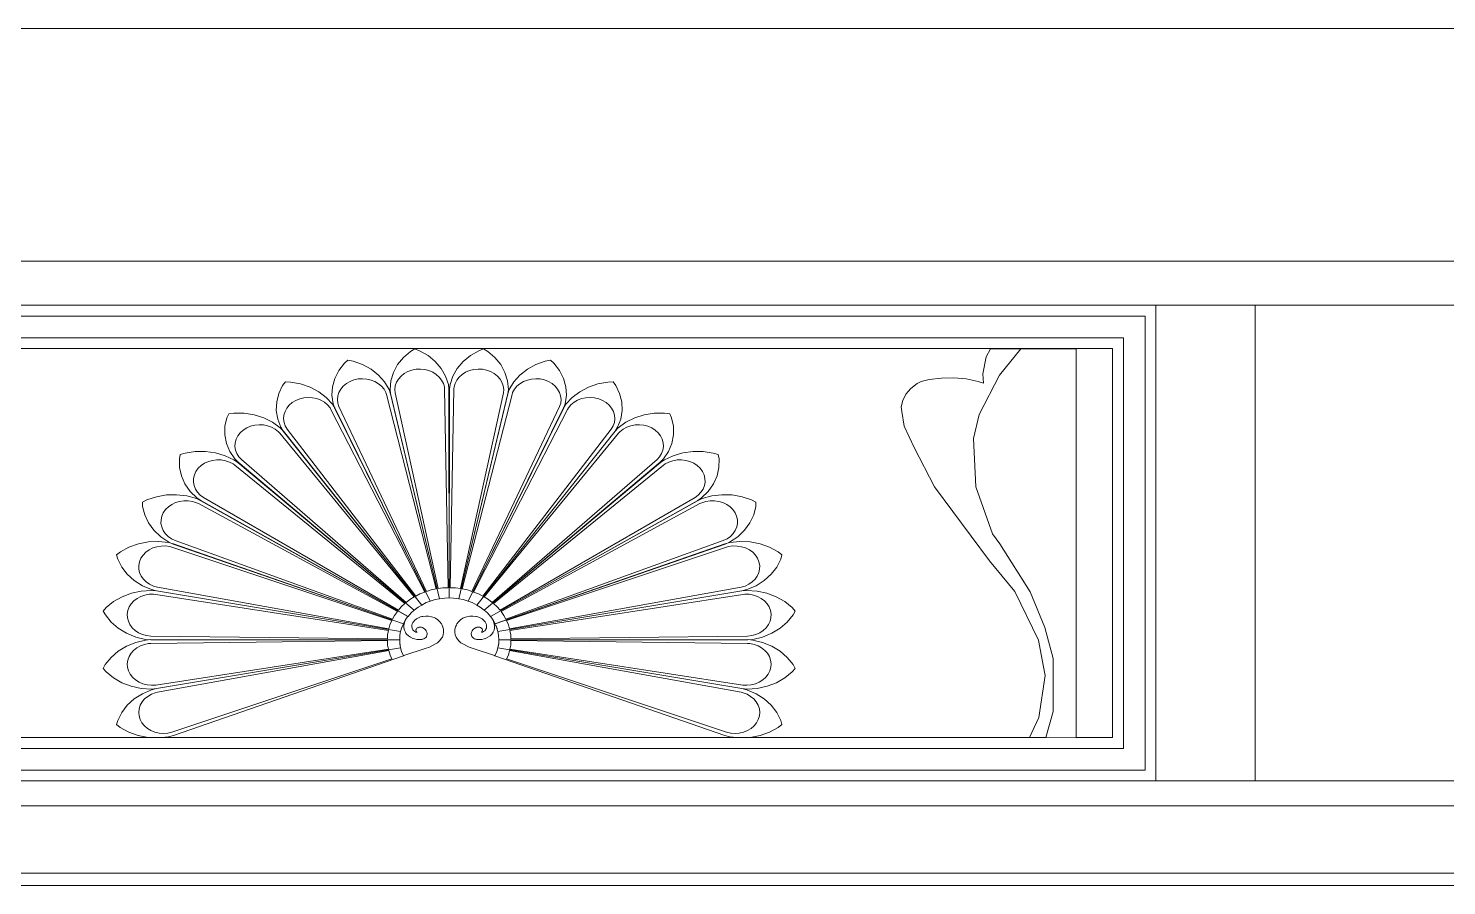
# Model space of a CAD drawing. Header units: millimetres. Extents: x 1177761 to 1329492, y 746793 to 827002.
# Drawn here: x 1240089 to 1241072, y 818795 to 819390 of the extents above; entities that cross this region are included whole.
import ezdxf

# ---------------------------------------------------------------- set-up
doc = ezdxf.new("R2010")
doc.units = ezdxf.units.MM
doc.layers.add('wall', color=5, linetype='Continuous', lineweight=30)

msp = doc.modelspace()

# ---------------------------------------------------------------- linework, layer by layer
at = {"layer": 'wall', "color": 250, "lineweight": 20, "ltscale": 50}
for p, q in [((1265463.47, 819389.96), (1233782.21, 819389.96)), ((1261144.71, 819228.33), (1233901.74, 819228.33)), ((1260883.65, 818850.51), (1234162.79, 818850.51)), ((1260838.48, 818803.78), (1234207.96, 818803.78)), ((1260838.48, 818795.12), (1234207.96, 818795.12))]:
    msp.add_line(p, q, dxfattribs=at)
at = {"layer": 'wall', "color": 250, "linetype": 'ByBlock', "lineweight": 20}
for p, q in [((1240870.71, 819197.83), (1239020.71, 819197.83)), ((1240870.71, 818867.83), (1240870.71, 819197.83)), ((1240863.21, 819190.33), (1239028.21, 819190.33)), ((1240863.21, 818875.33), (1240863.21, 819190.33)), ((1239043.21, 819175.33), (1240848.21, 819175.33)), ((1240848.21, 819175.33), (1240848.21, 818890.33)), ((1239050.71, 819167.83), (1240840.71, 819167.83)), ((1240353.78, 819165.85), (1240348.81, 819161.58)), ((1240356.67, 819167.58), (1240353.78, 819165.85)), ((1240360, 819166.31), (1240356.67, 819167.58)), ((1240365.84, 819162.93), (1240360, 819166.31)), ((1240395.26, 819162.93), (1240401.09, 819166.31)), ((1240401.09, 819166.31), (1240404.42, 819167.58)), ((1240404.42, 819167.58), (1240407.31, 819165.85)), ((1240407.31, 819165.85), (1240412.29, 819161.58)), ((1240755.91, 819167.6), (1240753.02, 819161.93)), ((1240776.95, 819167.6), (1240755.91, 819167.6)), ((1240776.95, 819167.6), (1240762.2, 819149.36)), ((1240815.36, 819167.6), (1240776.95, 819167.6)), ((1240815.36, 818897.7), (1240815.36, 819167.6)), ((1240840.71, 819167.83), (1240840.71, 818897.83)), ((1240307.9, 819157.61), (1240304.01, 819152.61)), ((1240310.33, 819159.78), (1240307.9, 819157.61)), ((1240313.89, 819159.08), (1240310.33, 819159.78)), ((1240320.4, 819156.72), (1240313.89, 819159.08)), ((1240326.32, 819153.46), (1240320.4, 819156.72)), ((1240344.79, 819156.66), (1240341.86, 819151.22)), ((1240348.81, 819161.58), (1240344.79, 819156.66)), ((1240370.89, 819158.76), (1240365.84, 819162.93)), ((1240375, 819153.9), (1240370.89, 819158.76)), ((1240386.09, 819153.9), (1240390.2, 819158.76)), ((1240390.2, 819158.76), (1240395.26, 819162.93)), ((1240412.29, 819161.58), (1240416.3, 819156.66)), ((1240416.3, 819156.66), (1240419.24, 819151.22)), ((1240434.78, 819153.46), (1240440.7, 819156.72)), ((1240440.7, 819156.72), (1240447.21, 819159.08)), ((1240447.21, 819159.08), (1240450.77, 819159.78)), ((1240450.77, 819159.78), (1240453.2, 819157.61)), ((1240453.2, 819157.61), (1240457.09, 819152.61)), ((1240753.02, 819161.93), (1240750.65, 819150.17)), ((1240266.89, 819144.63), (1240265.01, 819142.1)), ((1240270.55, 819144.52), (1240266.89, 819144.63)), ((1240301.21, 819147.12), (1240299.59, 819141.31)), ((1240304.01, 819152.61), (1240301.21, 819147.12)), ((1240311.73, 819144.98), (1240309.24, 819143.54)), ((1240314.47, 819146.04), (1240311.73, 819144.98)), ((1240317.4, 819146.68), (1240314.47, 819146.04)), ((1240320.41, 819146.88), (1240317.4, 819146.68)), ((1240323.41, 819146.64), (1240320.41, 819146.88)), ((1240326.32, 819145.96), (1240323.41, 819146.64)), ((1240331.48, 819149.37), (1240326.32, 819153.46)), ((1240329.05, 819144.87), (1240326.32, 819145.96)), ((1240331.51, 819143.4), (1240329.05, 819144.87)), ((1240335.71, 819144.6), (1240331.48, 819149.37)), ((1240338.9, 819139.28), (1240335.71, 819144.6)), ((1240340.09, 819145.44), (1240339.54, 819139.48)), ((1240341.86, 819151.22), (1240340.09, 819145.44)), ((1240345.32, 819146.66), (1240343.96, 819144.39)), ((1240347.12, 819148.69), (1240345.32, 819146.66)), ((1240349.32, 819150.43), (1240347.12, 819148.69)), ((1240351.84, 819151.83), (1240349.32, 819150.43)), ((1240354.61, 819152.84), (1240351.84, 819151.83)), ((1240357.55, 819153.42), (1240354.61, 819152.84)), ((1240360.57, 819153.57), (1240357.55, 819153.42)), ((1240363.57, 819153.27), (1240360.57, 819153.57)), ((1240366.46, 819152.55), (1240363.57, 819153.27)), ((1240369.16, 819151.41), (1240366.46, 819152.55)), ((1240371.58, 819149.89), (1240369.16, 819151.41)), ((1240373.65, 819148.04), (1240371.58, 819149.89)), ((1240375.31, 819145.92), (1240373.65, 819148.04)), ((1240378.05, 819148.53), (1240375, 819153.9)), ((1240376.51, 819143.59), (1240375.31, 819145.92)), ((1240379.94, 819142.79), (1240378.05, 819148.53)), ((1240381.15, 819142.79), (1240383.04, 819148.53)), ((1240383.04, 819148.53), (1240386.09, 819153.9)), ((1240384.59, 819143.59), (1240385.79, 819145.92)), ((1240385.79, 819145.92), (1240387.44, 819148.04)), ((1240387.44, 819148.04), (1240389.52, 819149.89)), ((1240389.52, 819149.89), (1240391.94, 819151.41)), ((1240391.94, 819151.41), (1240394.64, 819152.55)), ((1240394.64, 819152.55), (1240397.53, 819153.27)), ((1240397.53, 819153.27), (1240400.53, 819153.57)), ((1240400.53, 819153.57), (1240403.54, 819153.42)), ((1240403.54, 819153.42), (1240406.48, 819152.84)), ((1240406.48, 819152.84), (1240409.25, 819151.83)), ((1240409.25, 819151.83), (1240411.78, 819150.43)), ((1240411.78, 819150.43), (1240413.97, 819148.69)), ((1240413.97, 819148.69), (1240415.78, 819146.66)), ((1240415.78, 819146.66), (1240417.13, 819144.39)), ((1240419.24, 819151.22), (1240421.01, 819145.44)), ((1240421.01, 819145.44), (1240421.56, 819139.48)), ((1240422.19, 819139.28), (1240425.38, 819144.6)), ((1240425.38, 819144.6), (1240429.62, 819149.37)), ((1240429.58, 819143.4), (1240432.05, 819144.87)), ((1240429.62, 819149.37), (1240434.78, 819153.46)), ((1240432.05, 819144.87), (1240434.77, 819145.96)), ((1240434.77, 819145.96), (1240437.68, 819146.64)), ((1240437.68, 819146.64), (1240440.69, 819146.88)), ((1240440.69, 819146.88), (1240443.7, 819146.68)), ((1240443.7, 819146.68), (1240446.62, 819146.04)), ((1240446.62, 819146.04), (1240449.37, 819144.98)), ((1240449.37, 819144.98), (1240451.85, 819143.54)), ((1240457.09, 819152.61), (1240459.89, 819147.12)), ((1240459.89, 819147.12), (1240461.51, 819141.31)), ((1240490.55, 819144.52), (1240494.2, 819144.63)), ((1240494.2, 819144.63), (1240496.08, 819142.1)), ((1240707.91, 819145.01), (1240705.18, 819143.51)), ((1240713.43, 819146.31), (1240707.91, 819145.01)), ((1240721.94, 819147.33), (1240713.43, 819146.31)), ((1240730.62, 819147.45), (1240721.94, 819147.33)), ((1240739.21, 819146.68), (1240730.62, 819147.45)), ((1240747.43, 819145.04), (1240739.21, 819146.68)), ((1240751.24, 819143.8), (1240747.43, 819145.04)), ((1240762.2, 819149.36), (1240748.25, 819121.95)), ((1240750.65, 819150.17), (1240751.24, 819143.8)), ((1240262.35, 819136.56), (1240260.87, 819130.72)), ((1240265.01, 819142.1), (1240262.35, 819136.56)), ((1240277.48, 819143.27), (1240270.55, 819144.52)), ((1240284.04, 819141.03), (1240277.48, 819143.27)), ((1240290.05, 819137.87), (1240284.04, 819141.03)), ((1240295.3, 819133.87), (1240290.05, 819137.87)), ((1240299.59, 819141.31), (1240299.19, 819135.34)), ((1240299.19, 819135.34), (1240300.04, 819129.41)), ((1240303.24, 819134.95), (1240302.96, 819132.42)), ((1240304.05, 819137.4), (1240303.24, 819134.95)), ((1240305.34, 819139.69), (1240304.05, 819137.4)), ((1240307.09, 819141.76), (1240305.34, 819139.69)), ((1240309.24, 819143.54), (1240307.09, 819141.76)), ((1240333.63, 819141.59), (1240331.51, 819143.4)), ((1240335.34, 819139.5), (1240333.63, 819141.59)), ((1240336.6, 819137.19), (1240335.34, 819139.5)), ((1240336.98, 819135.97), (1240336.6, 819137.19)), ((1240371.59, 819000.98), (1240336.98, 819135.97)), ((1240339.92, 819136.42), (1240338.9, 819139.28)), ((1240339.54, 819139.48), (1240339.88, 819136.52)), ((1240339.88, 819136.52), (1240373.84, 818994.14)), ((1240373.84, 818994.14), (1240339.92, 819136.42)), ((1240343.1, 819141.95), (1240342.75, 819139.43)), ((1240342.75, 819139.43), (1240342.98, 819136.97)), ((1240342.98, 819136.97), (1240372.82, 819001.19)), ((1240343.96, 819144.39), (1240343.1, 819141.95)), ((1240377.2, 819141.12), (1240376.51, 819143.59)), ((1240377.29, 819139.85), (1240377.2, 819141.12)), ((1240379.93, 819001.78), (1240377.29, 819139.85)), ((1240380.28, 819139.82), (1240379.94, 819142.79)), ((1240380.55, 818994.71), (1240380.28, 819139.82)), ((1240380.54, 818994.71), (1240380.82, 819139.82)), ((1240380.82, 819139.82), (1240381.15, 819142.79)), ((1240381.17, 819001.78), (1240383.81, 819139.85)), ((1240383.81, 819139.85), (1240383.89, 819141.12)), ((1240383.89, 819141.12), (1240384.59, 819143.59)), ((1240421.22, 819136.52), (1240387.25, 818994.14)), ((1240387.25, 818994.14), (1240421.18, 819136.42)), ((1240418.12, 819136.97), (1240388.27, 819001.19)), ((1240389.51, 819000.98), (1240424.12, 819135.97)), ((1240417.13, 819144.39), (1240418, 819141.95)), ((1240418, 819141.95), (1240418.35, 819139.43)), ((1240418.35, 819139.43), (1240418.12, 819136.97)), ((1240421.18, 819136.42), (1240422.19, 819139.28)), ((1240421.56, 819139.48), (1240421.22, 819136.52)), ((1240424.12, 819135.97), (1240424.5, 819137.19)), ((1240424.5, 819137.19), (1240425.75, 819139.5)), ((1240425.75, 819139.5), (1240427.47, 819141.59)), ((1240427.47, 819141.59), (1240429.58, 819143.4)), ((1240451.85, 819143.54), (1240454, 819141.76)), ((1240454, 819141.76), (1240455.75, 819139.69)), ((1240455.75, 819139.69), (1240457.05, 819137.4)), ((1240457.05, 819137.4), (1240457.85, 819134.95)), ((1240457.85, 819134.95), (1240458.14, 819132.42)), ((1240461.9, 819135.34), (1240461.06, 819129.41)), ((1240461.51, 819141.31), (1240461.9, 819135.34)), ((1240465.79, 819133.87), (1240471.05, 819137.87)), ((1240471.05, 819137.87), (1240477.05, 819141.03)), ((1240477.05, 819141.03), (1240483.62, 819143.27)), ((1240483.62, 819143.27), (1240490.55, 819144.52)), ((1240496.08, 819142.1), (1240498.75, 819136.56)), ((1240498.75, 819136.56), (1240500.22, 819130.72)), ((1240697.28, 819136.05), (1240695.09, 819131.82)), ((1240700.68, 819139.98), (1240697.28, 819136.05)), ((1240705.18, 819143.51), (1240700.68, 819139.98)), ((1240260.87, 819130.72), (1240260.62, 819124.75)), ((1240267.88, 819126.42), (1240266.64, 819124.1)), ((1240269.58, 819128.52), (1240267.88, 819126.42)), ((1240271.68, 819130.34), (1240269.58, 819128.52)), ((1240274.13, 819131.82), (1240271.68, 819130.34)), ((1240276.85, 819132.92), (1240274.13, 819131.82)), ((1240279.76, 819133.61), (1240276.85, 819132.92)), ((1240282.76, 819133.87), (1240279.76, 819133.61)), ((1240285.77, 819133.68), (1240282.76, 819133.87)), ((1240288.7, 819133.06), (1240285.77, 819133.68)), ((1240291.46, 819132.01), (1240288.7, 819133.06)), ((1240293.95, 819130.59), (1240291.46, 819132.01)), ((1240296.11, 819128.82), (1240293.95, 819130.59)), ((1240299.66, 819129.17), (1240295.3, 819133.87)), ((1240297.88, 819126.76), (1240296.11, 819128.82)), ((1240298.54, 819125.61), (1240297.88, 819126.76)), ((1240363.63, 818998.84), (1240298.54, 819125.61)), ((1240301.31, 819126.54), (1240299.66, 819129.17)), ((1240300.04, 819129.41), (1240301.06, 819126.56)), ((1240301.06, 819126.56), (1240367.39, 818992.49)), ((1240367.42, 818992.5), (1240301.31, 819126.54)), ((1240302.96, 819132.42), (1240303.2, 819129.89)), ((1240303.2, 819129.89), (1240303.99, 819127.51)), ((1240303.99, 819127.51), (1240364.76, 818999.23)), ((1240393.67, 818992.5), (1240459.78, 819126.54)), ((1240460.03, 819126.56), (1240393.7, 818992.49)), ((1240457.1, 819127.51), (1240396.34, 818999.23)), ((1240397.46, 818998.84), (1240462.56, 819125.61)), ((1240457.9, 819129.89), (1240457.1, 819127.51)), ((1240458.14, 819132.42), (1240457.9, 819129.89)), ((1240459.78, 819126.54), (1240461.44, 819129.17)), ((1240461.06, 819129.41), (1240460.03, 819126.56)), ((1240461.44, 819129.17), (1240465.79, 819133.87)), ((1240462.56, 819125.61), (1240463.22, 819126.76)), ((1240463.22, 819126.76), (1240464.98, 819128.82)), ((1240464.98, 819128.82), (1240467.14, 819130.59)), ((1240467.14, 819130.59), (1240469.64, 819132.01)), ((1240469.64, 819132.01), (1240472.39, 819133.06)), ((1240472.39, 819133.06), (1240475.32, 819133.68)), ((1240475.32, 819133.68), (1240478.33, 819133.87)), ((1240478.33, 819133.87), (1240481.34, 819133.61)), ((1240481.34, 819133.61), (1240484.24, 819132.92)), ((1240484.24, 819132.92), (1240486.96, 819131.82)), ((1240486.96, 819131.82), (1240489.41, 819130.34)), ((1240489.41, 819130.34), (1240491.52, 819128.52)), ((1240491.52, 819128.52), (1240493.22, 819126.42)), ((1240493.22, 819126.42), (1240494.46, 819124.1)), ((1240500.22, 819130.72), (1240500.47, 819124.75)), ((1240695.09, 819131.82), (1240694.16, 819127.44)), ((1240694.16, 819127.44), (1240694.51, 819124)), ((1240226.34, 819119.76), (1240225.01, 819113.89)), ((1240227.59, 819122.55), (1240226.34, 819119.76)), ((1240231.21, 819123.04), (1240227.59, 819122.55)), ((1240238.29, 819122.95), (1240231.21, 819123.04)), ((1240245.25, 819121.83), (1240238.29, 819122.95)), ((1240251.87, 819119.71), (1240245.25, 819121.83)), ((1240257.95, 819116.66), (1240251.87, 819119.71)), ((1240263.31, 819112.76), (1240257.95, 819116.66)), ((1240260.62, 819124.75), (1240261.61, 819118.84)), ((1240261.61, 819118.84), (1240263.81, 819113.16)), ((1240265.9, 819121.64), (1240265.67, 819119.11)), ((1240265.67, 819119.11), (1240265.98, 819116.58)), ((1240266.64, 819124.1), (1240265.9, 819121.64)), ((1240265.98, 819116.58), (1240266.8, 819114.14)), ((1240495.12, 819116.58), (1240494.3, 819114.14)), ((1240494.46, 819124.1), (1240495.2, 819121.64)), ((1240495.42, 819119.11), (1240495.12, 819116.58)), ((1240495.2, 819121.64), (1240495.42, 819119.11)), ((1240499.48, 819118.84), (1240497.29, 819113.16)), ((1240497.78, 819112.76), (1240503.14, 819116.66)), ((1240500.47, 819124.75), (1240499.48, 819118.84)), ((1240503.14, 819116.66), (1240509.22, 819119.71)), ((1240509.22, 819119.71), (1240515.85, 819121.83)), ((1240515.85, 819121.83), (1240522.8, 819122.95)), ((1240522.8, 819122.95), (1240529.89, 819123.04)), ((1240529.89, 819123.04), (1240533.5, 819122.55)), ((1240533.5, 819122.55), (1240534.76, 819119.76)), ((1240534.76, 819119.76), (1240536.09, 819113.89)), ((1240694.51, 819124), (1240696.07, 819113.88)), ((1240748.25, 819121.95), (1240744.19, 819105.38)), ((1240225.01, 819113.89), (1240224.92, 819107.92)), ((1240224.92, 819107.92), (1240226.06, 819102.02)), ((1240233.96, 819107.19), (1240232.78, 819104.85)), ((1240235.61, 819109.32), (1240233.96, 819107.19)), ((1240237.67, 819111.17), (1240235.61, 819109.32)), ((1240240.08, 819112.7), (1240237.67, 819111.17)), ((1240242.77, 819113.85), (1240240.08, 819112.7)), ((1240245.66, 819114.6), (1240242.77, 819113.85)), ((1240248.65, 819114.91), (1240245.66, 819114.6)), ((1240251.67, 819114.77), (1240248.65, 819114.91)), ((1240254.61, 819114.2), (1240251.67, 819114.77)), ((1240257.39, 819113.21), (1240254.61, 819114.2)), ((1240259.92, 819111.83), (1240257.39, 819113.21)), ((1240262.13, 819110.1), (1240259.92, 819111.83)), ((1240263.04, 819109.08), (1240262.13, 819110.1)), ((1240356.28, 818995.42), (1240263.04, 819109.08)), ((1240265.55, 819110.45), (1240263.31, 819112.76)), ((1240263.81, 819113.16), (1240265.47, 819110.52)), ((1240265.47, 819110.52), (1240361.47, 818989.82)), ((1240361.47, 818989.82), (1240265.55, 819110.45)), ((1240266.8, 819114.14), (1240268.13, 819111.94)), ((1240268.13, 819111.94), (1240357.33, 818996.01)), ((1240495.62, 819110.52), (1240399.62, 818989.82)), ((1240399.62, 818989.82), (1240495.55, 819110.45)), ((1240492.97, 819111.94), (1240403.76, 818996.01)), ((1240404.81, 818995.42), (1240498.06, 819109.08)), ((1240494.3, 819114.14), (1240492.97, 819111.94)), ((1240495.55, 819110.45), (1240497.78, 819112.76)), ((1240497.29, 819113.16), (1240495.62, 819110.52)), ((1240498.06, 819109.08), (1240498.96, 819110.1)), ((1240498.96, 819110.1), (1240501.17, 819111.83)), ((1240501.17, 819111.83), (1240503.71, 819113.21)), ((1240503.71, 819113.21), (1240506.49, 819114.2)), ((1240506.49, 819114.2), (1240509.43, 819114.77)), ((1240509.43, 819114.77), (1240512.44, 819114.91)), ((1240512.44, 819114.91), (1240515.44, 819114.6)), ((1240515.44, 819114.6), (1240518.33, 819113.85)), ((1240518.33, 819113.85), (1240521.02, 819112.7)), ((1240521.02, 819112.7), (1240523.43, 819111.17)), ((1240523.43, 819111.17), (1240525.49, 819109.32)), ((1240525.49, 819109.32), (1240527.13, 819107.19)), ((1240527.13, 819107.19), (1240528.31, 819104.85)), ((1240536.18, 819107.92), (1240535.04, 819102.02)), ((1240536.09, 819113.89), (1240536.18, 819107.92)), ((1240696.07, 819113.88), (1240703.06, 819099.09)), ((1240744.19, 819105.38), (1240745.89, 819071.91)), ((1240204.35, 819096.39), (1240197.38, 819095.3)), ((1240211.43, 819096.44), (1240204.35, 819096.39)), ((1240218.42, 819095.45), (1240211.43, 819096.44)), ((1240225.1, 819093.46), (1240218.42, 819095.45)), ((1240226.06, 819102.02), (1240228.4, 819096.38)), ((1240228.4, 819096.38), (1240231.87, 819091.17)), ((1240232.11, 819102.37), (1240231.95, 819099.84)), ((1240231.95, 819099.84), (1240232.32, 819097.32)), ((1240232.78, 819104.85), (1240232.11, 819102.37)), ((1240232.32, 819097.32), (1240233.2, 819094.89)), ((1240528.78, 819097.32), (1240527.89, 819094.89)), ((1240528.31, 819104.85), (1240528.99, 819102.37)), ((1240529.15, 819099.84), (1240528.78, 819097.32)), ((1240528.99, 819102.37), (1240529.15, 819099.84)), ((1240532.7, 819096.38), (1240529.23, 819091.17)), ((1240535.04, 819102.02), (1240532.7, 819096.38)), ((1240536, 819093.46), (1240542.67, 819095.45)), ((1240542.67, 819095.45), (1240549.66, 819096.44)), ((1240549.66, 819096.44), (1240556.75, 819096.39)), ((1240556.75, 819096.39), (1240563.71, 819095.3)), ((1240703.06, 819099.09), (1240717.08, 819071.78)), ((1240193.95, 819094.23), (1240193.37, 819091.28)), ((1240193.37, 819091.28), (1240193.44, 819085.31)), ((1240197.38, 819095.3), (1240193.95, 819094.23)), ((1240208.5, 819086.63), (1240206.49, 819084.74)), ((1240210.86, 819088.21), (1240208.5, 819086.63)), ((1240213.52, 819089.41), (1240210.86, 819088.21)), ((1240216.39, 819090.21), (1240213.52, 819089.41)), ((1240219.38, 819090.58), (1240216.39, 819090.21)), ((1240222.39, 819090.51), (1240219.38, 819090.58)), ((1240225.35, 819089.99), (1240222.39, 819090.51)), ((1240231.26, 819090.53), (1240225.1, 819093.46)), ((1240228.16, 819089.06), (1240225.35, 819089.99)), ((1240230.73, 819087.72), (1240228.16, 819089.06)), ((1240231.86, 819086.88), (1240230.73, 819087.72)), ((1240234, 819088.63), (1240231.26, 819090.53)), ((1240349.83, 818990.82), (1240231.86, 819086.88)), ((1240231.87, 819091.17), (1240234.11, 819088.86)), ((1240233.2, 819094.89), (1240234.57, 819092.63)), ((1240356.22, 818986.19), (1240234, 819088.63)), ((1240234.11, 819088.86), (1240356.26, 818986.22)), ((1240234.57, 819092.63), (1240236.39, 819090.69)), ((1240236.39, 819090.69), (1240350.77, 818991.61)), ((1240526.99, 819088.86), (1240404.83, 818986.22)), ((1240404.87, 818986.19), (1240527.1, 819088.63)), ((1240524.71, 819090.69), (1240410.33, 818991.61)), ((1240411.26, 818990.82), (1240529.24, 819086.88)), ((1240526.52, 819092.63), (1240524.71, 819090.69)), ((1240527.89, 819094.89), (1240526.52, 819092.63)), ((1240529.23, 819091.17), (1240526.99, 819088.86)), ((1240527.1, 819088.63), (1240529.83, 819090.53)), ((1240529.24, 819086.88), (1240530.37, 819087.72)), ((1240529.83, 819090.53), (1240536, 819093.46)), ((1240530.37, 819087.72), (1240532.94, 819089.06)), ((1240532.94, 819089.06), (1240535.74, 819089.99)), ((1240535.74, 819089.99), (1240538.7, 819090.51)), ((1240538.7, 819090.51), (1240541.72, 819090.58)), ((1240541.72, 819090.58), (1240544.71, 819090.21)), ((1240544.71, 819090.21), (1240547.57, 819089.41)), ((1240547.57, 819089.41), (1240550.23, 819088.21)), ((1240550.23, 819088.21), (1240552.6, 819086.63)), ((1240552.6, 819086.63), (1240554.61, 819084.74)), ((1240563.71, 819095.3), (1240567.14, 819094.23)), ((1240567.14, 819094.23), (1240567.72, 819091.28)), ((1240567.72, 819091.28), (1240567.65, 819085.31)), ((1240193.44, 819085.31), (1240194.75, 819079.44)), ((1240194.75, 819079.44), (1240197.24, 819073.85)), ((1240203.18, 819077.73), (1240203.09, 819075.19)), ((1240203.79, 819080.22), (1240203.18, 819077.73)), ((1240204.9, 819082.58), (1240203.79, 819080.22)), ((1240206.49, 819084.74), (1240204.9, 819082.58)), ((1240554.61, 819084.74), (1240556.19, 819082.58)), ((1240556.19, 819082.58), (1240557.31, 819080.22)), ((1240557.31, 819080.22), (1240557.92, 819077.73)), ((1240557.92, 819077.73), (1240558, 819075.19)), ((1240566.35, 819079.44), (1240563.85, 819073.85)), ((1240567.65, 819085.31), (1240566.35, 819079.44)), ((1240184.38, 819066.19), (1240177.44, 819064.98)), ((1240191.46, 819066.37), (1240184.38, 819066.19)), ((1240198.47, 819065.51), (1240191.46, 819066.37)), ((1240197.24, 819073.85), (1240200.85, 819068.71)), ((1240200.85, 819068.71), (1240205.47, 819064.17)), ((1240203.09, 819075.19), (1240203.53, 819072.68)), ((1240203.53, 819072.68), (1240204.48, 819070.27)), ((1240204.48, 819070.27), (1240205.91, 819068.03)), ((1240205.91, 819068.03), (1240207.78, 819066.04)), ((1240207.78, 819066.04), (1240210.02, 819064.44)), ((1240553.31, 819066.04), (1240551.08, 819064.44)), ((1240555.18, 819068.03), (1240553.31, 819066.04)), ((1240556.62, 819070.27), (1240555.18, 819068.03)), ((1240560.24, 819068.71), (1240555.62, 819064.17)), ((1240557.57, 819072.68), (1240556.62, 819070.27)), ((1240558, 819075.19), (1240557.57, 819072.68)), ((1240563.85, 819073.85), (1240560.24, 819068.71)), ((1240562.63, 819065.51), (1240569.64, 819066.37)), ((1240569.64, 819066.37), (1240576.72, 819066.19)), ((1240576.72, 819066.19), (1240583.66, 819064.98)), ((1240717.08, 819071.78), (1240755.21, 819020.39)), ((1240745.89, 819071.91), (1240757.37, 819039.13)), ((1240170.86, 819062.77), (1240167.74, 819061.15)), ((1240167.74, 819061.15), (1240167.86, 819058.17)), ((1240167.86, 819058.17), (1240169.31, 819052.32)), ((1240177.44, 819064.98), (1240170.86, 819062.77)), ((1240183.77, 819056.09), (1240182.24, 819053.9)), ((1240185.73, 819058.02), (1240183.77, 819056.09)), ((1240188.05, 819059.64), (1240185.73, 819058.02)), ((1240190.68, 819060.89), (1240188.05, 819059.64)), ((1240193.52, 819061.75), (1240190.68, 819060.89)), ((1240196.5, 819062.17), (1240193.52, 819061.75)), ((1240199.52, 819062.15), (1240196.5, 819062.17)), ((1240205.2, 819063.64), (1240198.47, 819065.51)), ((1240202.49, 819061.69), (1240199.52, 819062.15)), ((1240205.32, 819060.8), (1240202.49, 819061.69)), ((1240208.32, 819062.23), (1240205.2, 819063.64)), ((1240206.62, 819060.16), (1240205.32, 819060.8)), ((1240205.47, 819064.17), (1240208.21, 819062.27)), ((1240344.61, 818985.29), (1240206.62, 819060.16)), ((1240208.21, 819062.27), (1240351.96, 818981.8)), ((1240351.95, 818981.8), (1240208.32, 819062.23)), ((1240210.02, 819064.44), (1240345.31, 818986.18)), ((1240552.89, 819062.27), (1240409.14, 818981.8)), ((1240409.14, 818981.8), (1240552.78, 819062.23)), ((1240551.08, 819064.44), (1240415.79, 818986.18)), ((1240416.49, 818985.29), (1240554.47, 819060.16)), ((1240552.78, 819062.23), (1240555.9, 819063.64)), ((1240555.62, 819064.17), (1240552.89, 819062.27)), ((1240554.47, 819060.16), (1240555.78, 819060.8)), ((1240555.78, 819060.8), (1240558.6, 819061.69)), ((1240555.9, 819063.64), (1240562.63, 819065.51)), ((1240558.6, 819061.69), (1240561.57, 819062.15)), ((1240561.57, 819062.15), (1240564.59, 819062.17)), ((1240564.59, 819062.17), (1240567.57, 819061.75)), ((1240567.57, 819061.75), (1240570.42, 819060.89)), ((1240570.42, 819060.89), (1240573.04, 819059.64)), ((1240573.04, 819059.64), (1240575.37, 819058.02)), ((1240575.37, 819058.02), (1240577.33, 819056.09)), ((1240577.33, 819056.09), (1240578.86, 819053.9)), ((1240583.66, 819064.98), (1240590.24, 819062.77)), ((1240590.24, 819062.77), (1240593.35, 819061.15)), ((1240593.24, 819058.17), (1240591.78, 819052.32)), ((1240593.35, 819061.15), (1240593.24, 819058.17)), ((1240169.31, 819052.32), (1240171.95, 819046.78)), ((1240171.95, 819046.78), (1240175.69, 819041.7)), ((1240180.64, 819049.02), (1240180.62, 819046.49)), ((1240180.62, 819046.49), (1240181.12, 819043.98)), ((1240181.19, 819051.52), (1240180.64, 819049.02)), ((1240182.24, 819053.9), (1240181.19, 819051.52)), ((1240578.86, 819053.9), (1240579.91, 819051.52)), ((1240579.91, 819051.52), (1240580.46, 819049.02)), ((1240580.48, 819046.49), (1240579.98, 819043.98)), ((1240580.46, 819049.02), (1240580.48, 819046.49)), ((1240589.15, 819046.78), (1240585.4, 819041.7)), ((1240591.78, 819052.32), (1240589.15, 819046.78)), ((1240175.69, 819041.7), (1240180.43, 819037.25)), ((1240180.43, 819037.25), (1240186.01, 819033.56)), ((1240181.12, 819043.98), (1240182.13, 819041.59)), ((1240182.13, 819041.59), (1240183.62, 819039.38)), ((1240183.62, 819039.38), (1240185.55, 819037.42)), ((1240185.55, 819037.42), (1240187.85, 819035.78)), ((1240575.55, 819037.42), (1240573.25, 819035.78)), ((1240580.67, 819037.25), (1240575.08, 819033.56)), ((1240577.47, 819039.38), (1240575.55, 819037.42)), ((1240578.96, 819041.59), (1240577.47, 819039.38)), ((1240579.98, 819043.98), (1240578.96, 819041.59)), ((1240585.4, 819041.7), (1240580.67, 819037.25)), ((1240757.37, 819039.13), (1240762.44, 819032.18)), ((1240152.46, 819026.71), (1240149.78, 819024.61)), ((1240158.41, 819029.95), (1240152.46, 819026.71)), ((1240164.93, 819032.27), (1240158.41, 819029.95)), ((1240171.84, 819033.6), (1240164.93, 819032.27)), ((1240172.34, 819028.1), (1240170.05, 819026.44)), ((1240178.91, 819033.9), (1240171.84, 819033.6)), ((1240174.93, 819029.4), (1240172.34, 819028.1)), ((1240177.75, 819030.3), (1240174.93, 819029.4)), ((1240180.72, 819030.77), (1240177.75, 819030.3)), ((1240185.94, 819033.17), (1240178.91, 819033.9)), ((1240183.74, 819030.81), (1240180.72, 819030.77)), ((1240186.72, 819030.4), (1240183.74, 819030.81)), ((1240189.33, 819032.29), (1240185.94, 819033.17)), ((1240186.01, 819033.56), (1240189.14, 819032.15)), ((1240188.15, 819029.98), (1240186.72, 819030.4)), ((1240187.85, 819035.78), (1240190.41, 819034.57)), ((1240340.79, 818979.05), (1240188.15, 819029.98)), ((1240189.14, 819032.15), (1240348.78, 818976.79)), ((1240348.8, 818976.82), (1240189.33, 819032.29)), ((1240190.41, 819034.57), (1240341.25, 818979.99)), ((1240412.3, 818976.82), (1240571.77, 819032.29)), ((1240571.96, 819032.15), (1240412.31, 818976.79)), ((1240570.69, 819034.57), (1240419.84, 818979.99)), ((1240420.31, 818979.05), (1240572.95, 819029.98)), ((1240573.25, 819035.78), (1240570.69, 819034.57)), ((1240571.77, 819032.29), (1240575.15, 819033.17)), ((1240575.08, 819033.56), (1240571.96, 819032.15)), ((1240572.95, 819029.98), (1240574.38, 819030.4)), ((1240574.38, 819030.4), (1240577.36, 819030.81)), ((1240575.15, 819033.17), (1240582.18, 819033.9)), ((1240577.36, 819030.81), (1240580.37, 819030.77)), ((1240580.37, 819030.77), (1240583.34, 819030.3)), ((1240582.18, 819033.9), (1240589.26, 819033.6)), ((1240583.34, 819030.3), (1240586.16, 819029.4)), ((1240586.16, 819029.4), (1240588.76, 819028.1)), ((1240588.76, 819028.1), (1240591.05, 819026.44)), ((1240589.26, 819033.6), (1240596.16, 819032.27)), ((1240596.16, 819032.27), (1240602.69, 819029.95)), ((1240602.69, 819029.95), (1240608.64, 819026.71)), ((1240608.64, 819026.71), (1240611.32, 819024.61)), ((1240762.44, 819032.18), (1240783.48, 818999.05)), ((1240149.78, 819024.61), (1240150.58, 819021.7)), ((1240150.58, 819021.7), (1240153.35, 819016.21)), ((1240165.67, 819019.86), (1240165.19, 819017.36)), ((1240165.19, 819017.36), (1240165.23, 819014.82)), ((1240166.67, 819022.26), (1240165.67, 819019.86)), ((1240168.14, 819024.48), (1240166.67, 819022.26)), ((1240170.05, 819026.44), (1240168.14, 819024.48)), ((1240591.05, 819026.44), (1240592.96, 819024.48)), ((1240592.96, 819024.48), (1240594.43, 819022.26)), ((1240594.43, 819022.26), (1240595.42, 819019.86)), ((1240595.42, 819019.86), (1240595.91, 819017.36)), ((1240595.91, 819017.36), (1240595.87, 819014.82)), ((1240610.52, 819021.7), (1240607.74, 819016.21)), ((1240611.32, 819024.61), (1240610.52, 819021.7)), ((1240755.21, 819020.39), (1240772.82, 818999.11)), ((1240153.35, 819016.21), (1240157.22, 819011.2)), ((1240157.22, 819011.2), (1240162.06, 819006.83)), ((1240162.06, 819006.83), (1240167.74, 819003.24)), ((1240165.23, 819014.82), (1240165.79, 819012.32)), ((1240165.79, 819012.32), (1240166.86, 819009.95)), ((1240166.86, 819009.95), (1240168.41, 819007.77)), ((1240168.41, 819007.77), (1240170.38, 819005.85)), ((1240592.69, 819007.77), (1240590.72, 819005.85)), ((1240594.23, 819009.95), (1240592.69, 819007.77)), ((1240599.03, 819006.83), (1240593.36, 819003.24)), ((1240595.3, 819012.32), (1240594.23, 819009.95)), ((1240595.87, 819014.82), (1240595.3, 819012.32)), ((1240603.88, 819011.2), (1240599.03, 819006.83)), ((1240607.74, 819016.21), (1240603.88, 819011.2)), ((1240160.11, 818998.06), (1240153.65, 818995.62)), ((1240166.98, 818999.52), (1240160.11, 818998.06)), ((1240174.05, 818999.95), (1240166.98, 818999.52)), ((1240167.74, 819003.24), (1240174.06, 819000.52)), ((1240172.43, 818997.28), (1240169.48, 818996.75)), ((1240170.38, 819005.85), (1240172.72, 819004.24)), ((1240175.45, 818997.37), (1240172.43, 818997.28)), ((1240172.72, 819004.24), (1240175.35, 819003)), ((1240177.57, 818999.65), (1240174.05, 818999.95)), ((1240174.06, 819000.52), (1240177.45, 818999.65)), ((1240175.35, 819003), (1240178.14, 819002.23)), ((1240176.95, 818997.19), (1240175.45, 818997.37)), ((1240338.47, 818972.26), (1240176.95, 818997.19)), ((1240177.45, 818999.65), (1240346.84, 818971.39)), ((1240346.84, 818971.39), (1240177.57, 818999.65)), ((1240178.14, 819002.23), (1240338.71, 818973.3)), ((1240357.33, 818996.01), (1240360.19, 818997.59)), ((1240360.19, 818997.59), (1240363.63, 818998.84)), ((1240364.76, 818999.23), (1240367.92, 819000.32)), ((1240367.92, 819000.32), (1240371.59, 819000.98)), ((1240372.82, 819001.19), (1240376.18, 819001.73)), ((1240376.18, 819001.73), (1240379.93, 819001.78)), ((1240384.92, 819001.73), (1240381.17, 819001.78)), ((1240388.27, 819001.19), (1240384.92, 819001.73)), ((1240393.17, 819000.32), (1240389.51, 819000.98)), ((1240396.34, 818999.23), (1240393.17, 819000.32)), ((1240400.91, 818997.59), (1240397.46, 818998.84)), ((1240403.76, 818996.01), (1240400.91, 818997.59)), ((1240414.25, 818971.39), (1240583.52, 818999.65)), ((1240583.64, 818999.65), (1240414.25, 818971.39)), ((1240582.95, 819002.23), (1240422.38, 818973.3)), ((1240422.63, 818972.26), (1240584.15, 818997.19)), ((1240585.74, 819003), (1240582.95, 819002.23)), ((1240583.52, 818999.65), (1240587.05, 818999.95)), ((1240587.03, 819000.52), (1240583.64, 818999.65)), ((1240584.15, 818997.19), (1240585.64, 818997.37)), ((1240585.64, 818997.37), (1240588.66, 818997.28)), ((1240588.38, 819004.24), (1240585.74, 819003)), ((1240593.36, 819003.24), (1240587.03, 819000.52)), ((1240587.05, 818999.95), (1240594.11, 818999.52)), ((1240590.72, 819005.85), (1240588.38, 819004.24)), ((1240588.66, 818997.28), (1240591.62, 818996.75)), ((1240594.11, 818999.52), (1240600.98, 818998.06)), ((1240600.98, 818998.06), (1240607.45, 818995.62)), ((1240772.82, 818999.11), (1240789.26, 818965.54)), ((1240783.48, 818999.05), (1240793.74, 818974.29)), ((1240142.7, 818988.13), (1240140.56, 818985.63)), ((1240147.79, 818992.28), (1240142.7, 818988.13)), ((1240153.65, 818995.62), (1240147.79, 818992.28)), ((1240158.6, 818988.51), (1240157.67, 818986.09)), ((1240160.02, 818990.75), (1240158.6, 818988.51)), ((1240161.88, 818992.75), (1240160.02, 818990.75)), ((1240164.12, 818994.45), (1240161.88, 818992.75)), ((1240166.68, 818995.8), (1240164.12, 818994.45)), ((1240169.48, 818996.75), (1240166.68, 818995.8)), ((1240345.31, 818986.18), (1240347.22, 818988.56)), ((1240347.22, 818988.56), (1240349.83, 818990.82)), ((1240350.77, 818991.61), (1240353.2, 818993.63)), ((1240353.2, 818993.63), (1240356.28, 818995.42)), ((1240356.26, 818986.22), (1240358.97, 818988.41)), ((1240358.97, 818988.41), (1240361.47, 818989.82)), ((1240361.47, 818989.82), (1240364.64, 818991.53)), ((1240364.64, 818991.53), (1240367.42, 818992.5)), ((1240367.39, 818992.49), (1240370.89, 818993.64)), ((1240370.89, 818993.64), (1240373.84, 818994.14)), ((1240373.84, 818994.14), (1240377.54, 818994.7)), ((1240377.54, 818994.7), (1240380.55, 818994.71)), ((1240383.55, 818994.7), (1240380.55, 818994.71)), ((1240387.25, 818994.14), (1240383.55, 818994.7)), ((1240390.21, 818993.64), (1240387.25, 818994.14)), ((1240393.7, 818992.49), (1240390.21, 818993.64)), ((1240396.46, 818991.53), (1240393.67, 818992.5)), ((1240399.62, 818989.82), (1240396.46, 818991.53)), ((1240402.13, 818988.41), (1240399.62, 818989.82)), ((1240404.83, 818986.22), (1240402.13, 818988.41)), ((1240407.9, 818993.63), (1240404.81, 818995.42)), ((1240410.33, 818991.61), (1240407.9, 818993.63)), ((1240413.87, 818988.56), (1240411.26, 818990.82)), ((1240415.79, 818986.18), (1240413.87, 818988.56)), ((1240591.62, 818996.75), (1240594.41, 818995.8)), ((1240594.41, 818995.8), (1240596.97, 818994.45)), ((1240596.97, 818994.45), (1240599.22, 818992.75)), ((1240599.22, 818992.75), (1240601.08, 818990.75)), ((1240601.08, 818990.75), (1240602.49, 818988.51)), ((1240602.49, 818988.51), (1240603.43, 818986.09)), ((1240607.45, 818995.62), (1240613.31, 818992.28)), ((1240613.31, 818992.28), (1240618.39, 818988.13)), ((1240618.39, 818988.13), (1240620.54, 818985.63)), ((1240140.56, 818985.63), (1240142.02, 818982.91)), ((1240142.02, 818982.91), (1240146.01, 818977.97)), ((1240146.01, 818977.97), (1240150.97, 818973.7)), ((1240157.67, 818986.09), (1240157.25, 818983.58)), ((1240157.25, 818983.58), (1240157.36, 818981.04)), ((1240157.36, 818981.04), (1240157.98, 818978.56)), ((1240157.98, 818978.56), (1240159.12, 818976.21)), ((1240339.4, 818976.12), (1240340.79, 818979.05)), ((1240341.25, 818979.99), (1240342.58, 818982.64)), ((1240342.58, 818982.64), (1240344.61, 818985.29)), ((1240348.78, 818976.79), (1240350.28, 818979.69)), ((1240349.17, 818975.81), (1240349.75, 818978.3)), ((1240350.3, 818979.48), (1240349.66, 818978.48)), ((1240349.75, 818978.3), (1240350.3, 818979.48)), ((1240350.28, 818979.69), (1240351.95, 818981.8)), ((1240351.96, 818981.8), (1240354.1, 818984.4)), ((1240354.1, 818984.4), (1240356.22, 818986.19)), ((1240355.37, 818977.72), (1240354.92, 818976.8)), ((1240355.69, 818978.13), (1240355.37, 818977.72)), ((1240356.56, 818979.2), (1240355.69, 818978.13)), ((1240357.76, 818980.2), (1240356.56, 818979.2)), ((1240359.15, 818981.01), (1240357.76, 818980.2)), ((1240360.69, 818981.61), (1240359.15, 818981.01)), ((1240361.51, 818981.79), (1240360.69, 818981.61)), ((1240362.2, 818981.97), (1240361.51, 818981.79)), ((1240364.22, 818982.2), (1240362.2, 818981.97)), ((1240366.26, 818982.12), (1240364.22, 818982.2)), ((1240368.25, 818981.75), (1240366.26, 818982.12)), ((1240370.14, 818981.09), (1240368.25, 818981.75)), ((1240371, 818980.63), (1240370.14, 818981.09)), ((1240372.7, 818979.54), (1240371.05, 818980.64)), ((1240374.1, 818978.22), (1240372.7, 818979.54)), ((1240375.21, 818976.71), (1240374.1, 818978.22)), ((1240385.89, 818976.71), (1240386.99, 818978.22)), ((1240386.99, 818978.22), (1240388.39, 818979.54)), ((1240388.39, 818979.54), (1240390.05, 818980.64)), ((1240390.1, 818980.63), (1240390.96, 818981.09)), ((1240390.96, 818981.09), (1240392.84, 818981.75)), ((1240392.84, 818981.75), (1240394.84, 818982.12)), ((1240394.84, 818982.12), (1240396.88, 818982.2)), ((1240396.88, 818982.2), (1240398.9, 818981.97)), ((1240398.9, 818981.97), (1240399.58, 818981.79)), ((1240399.58, 818981.79), (1240400.4, 818981.61)), ((1240400.4, 818981.61), (1240401.94, 818981.01)), ((1240401.94, 818981.01), (1240403.34, 818980.2)), ((1240403.34, 818980.2), (1240404.54, 818979.2)), ((1240404.54, 818979.2), (1240405.4, 818978.13)), ((1240407, 818984.4), (1240404.87, 818986.19)), ((1240405.4, 818978.13), (1240405.72, 818977.72)), ((1240405.72, 818977.72), (1240406.18, 818976.8)), ((1240409.14, 818981.8), (1240407, 818984.4)), ((1240410.81, 818979.69), (1240409.14, 818981.8)), ((1240411.34, 818978.3), (1240410.8, 818979.48)), ((1240410.8, 818979.48), (1240411.44, 818978.48)), ((1240412.31, 818976.79), (1240410.81, 818979.69)), ((1240411.93, 818975.81), (1240411.34, 818978.3)), ((1240418.52, 818982.64), (1240416.49, 818985.29)), ((1240419.84, 818979.99), (1240418.52, 818982.64)), ((1240421.69, 818976.12), (1240420.31, 818979.05)), ((1240603.11, 818978.56), (1240601.98, 818976.21)), ((1240603.74, 818981.04), (1240603.11, 818978.56)), ((1240603.43, 818986.09), (1240603.85, 818983.58)), ((1240603.85, 818983.58), (1240603.74, 818981.04)), ((1240615.08, 818977.97), (1240610.13, 818973.7)), ((1240619.08, 818982.91), (1240615.08, 818977.97)), ((1240620.54, 818985.63), (1240619.08, 818982.91)), ((1240150.97, 818973.7), (1240156.73, 818970.21)), ((1240156.73, 818970.21), (1240163.13, 818967.61)), ((1240159.12, 818976.21), (1240160.72, 818974.05)), ((1240160.72, 818974.05), (1240162.74, 818972.17)), ((1240162.74, 818972.17), (1240165.12, 818970.6)), ((1240163.13, 818967.61), (1240169.97, 818965.99)), ((1240165.12, 818970.6), (1240167.78, 818969.41)), ((1240167.78, 818969.41), (1240170.66, 818968.63)), ((1240170.66, 818968.63), (1240173.57, 818968.33)), ((1240173.57, 818968.33), (1240337.77, 818966.29)), ((1240337.77, 818966.29), (1240337.79, 818969.16)), ((1240337.79, 818969.16), (1240338.47, 818972.26)), ((1240338.71, 818973.3), (1240339.4, 818976.12)), ((1240346.18, 818965.74), (1240346.26, 818968.9)), ((1240346.26, 818968.9), (1240346.84, 818971.39)), ((1240346.84, 818971.39), (1240347.65, 818974.48)), ((1240348.32, 818975.84), (1240347.38, 818973.46)), ((1240347.65, 818974.48), (1240348.8, 818976.82)), ((1240349.15, 818974.76), (1240349.17, 818975.81)), ((1240349.15, 818973.99), (1240349.15, 818974.76)), ((1240349.48, 818972.47), (1240349.15, 818973.99)), ((1240350.11, 818971.02), (1240349.48, 818972.47)), ((1240350.54, 818970.4), (1240350.11, 818971.02)), ((1240351.01, 818969.71), (1240350.54, 818970.4)), ((1240352.23, 818968.49), (1240351.01, 818969.71)), ((1240353.67, 818967.47), (1240352.23, 818968.49)), ((1240355.31, 818966.67), (1240353.67, 818967.47)), ((1240354.66, 818975.83), (1240354.6, 818974.83)), ((1240354.6, 818974.83), (1240354.76, 818973.85)), ((1240354.92, 818976.8), (1240354.66, 818975.83)), ((1240354.76, 818973.85), (1240355.09, 818973)), ((1240355.09, 818973), (1240355.33, 818972.64)), ((1240355.33, 818972.64), (1240355.94, 818972.01)), ((1240355.94, 818972.01), (1240356.67, 818971.48)), ((1240356.67, 818971.48), (1240357.5, 818971.07)), ((1240357.45, 818972.55), (1240357.52, 818972.74)), ((1240357.47, 818972.29), (1240357.45, 818972.55)), ((1240357.6, 818971.79), (1240357.47, 818972.29)), ((1240357.5, 818971.07), (1240358.23, 818970.84)), ((1240357.52, 818972.74), (1240357.8, 818973.25)), ((1240357.84, 818971.32), (1240357.6, 818971.79)), ((1240357.8, 818973.25), (1240358.19, 818973.7)), ((1240358.17, 818970.89), (1240357.84, 818971.32)), ((1240358.19, 818973.7), (1240358.67, 818974.1)), ((1240358.67, 818974.1), (1240358.95, 818974.26)), ((1240358.95, 818974.26), (1240359.38, 818974.43)), ((1240359.38, 818974.43), (1240359.89, 818974.54)), ((1240359.89, 818974.54), (1240360.41, 818974.57)), ((1240360.41, 818974.57), (1240360.93, 818974.52)), ((1240360.93, 818974.52), (1240361.43, 818974.4)), ((1240361.43, 818974.4), (1240361.91, 818974.21)), ((1240361.91, 818974.21), (1240362.12, 818974.08)), ((1240362.12, 818974.08), (1240362.34, 818973.93)), ((1240362.34, 818973.93), (1240363.43, 818973.2)), ((1240363.43, 818973.2), (1240364.07, 818972.62)), ((1240364.07, 818972.62), (1240364.64, 818971.86)), ((1240364.7, 818967.84), (1240364.24, 818967.3)), ((1240364.64, 818971.86), (1240365.03, 818971.03)), ((1240364.79, 818968.01), (1240364.7, 818967.84)), ((1240365.27, 818969.71), (1240364.79, 818968.01)), ((1240365.03, 818971.03), (1240365.25, 818970.15)), ((1240365.25, 818970.15), (1240365.27, 818969.71)), ((1240375.6, 818975.89), (1240375.21, 818976.71)), ((1240375.3, 818966.76), (1240375.78, 818967.56)), ((1240375.96, 818975.19), (1240375.6, 818975.89)), ((1240375.78, 818967.56), (1240376.41, 818969.26)), ((1240376.54, 818973.18), (1240375.96, 818975.19)), ((1240376.41, 818969.26), (1240376.68, 818971.03)), ((1240376.61, 818972.15), (1240376.54, 818973.18)), ((1240376.68, 818971.03), (1240376.61, 818972.15)), ((1240384.41, 818971.03), (1240384.48, 818972.15)), ((1240384.68, 818969.26), (1240384.41, 818971.03)), ((1240384.48, 818972.15), (1240384.56, 818973.18)), ((1240384.56, 818973.18), (1240385.13, 818975.19)), ((1240385.31, 818967.56), (1240384.68, 818969.26)), ((1240385.13, 818975.19), (1240385.5, 818975.89)), ((1240385.8, 818966.76), (1240385.31, 818967.56)), ((1240385.5, 818975.89), (1240385.89, 818976.71)), ((1240395.84, 818970.15), (1240395.83, 818969.71)), ((1240395.83, 818969.71), (1240396.31, 818968.01)), ((1240396.06, 818971.03), (1240395.84, 818970.15)), ((1240396.46, 818971.86), (1240396.06, 818971.03)), ((1240396.31, 818968.01), (1240396.39, 818967.84)), ((1240396.39, 818967.84), (1240396.85, 818967.3)), ((1240397.02, 818972.62), (1240396.46, 818971.86)), ((1240397.66, 818973.2), (1240397.02, 818972.62)), ((1240398.75, 818973.93), (1240397.66, 818973.2)), ((1240398.98, 818974.08), (1240398.75, 818973.93)), ((1240399.19, 818974.21), (1240398.98, 818974.08)), ((1240399.66, 818974.4), (1240399.19, 818974.21)), ((1240400.17, 818974.52), (1240399.66, 818974.4)), ((1240400.69, 818974.57), (1240400.17, 818974.52)), ((1240401.21, 818974.54), (1240400.69, 818974.57)), ((1240401.72, 818974.43), (1240401.21, 818974.54)), ((1240402.15, 818974.26), (1240401.72, 818974.43)), ((1240402.42, 818974.1), (1240402.15, 818974.26)), ((1240402.9, 818973.7), (1240402.42, 818974.1)), ((1240403.6, 818971.07), (1240402.86, 818970.84)), ((1240403.29, 818973.25), (1240402.9, 818973.7)), ((1240402.93, 818970.89), (1240403.26, 818971.32)), ((1240403.26, 818971.32), (1240403.49, 818971.79)), ((1240403.58, 818972.74), (1240403.29, 818973.25)), ((1240403.49, 818971.79), (1240403.63, 818972.29)), ((1240403.64, 818972.55), (1240403.58, 818972.74)), ((1240404.43, 818971.48), (1240403.6, 818971.07)), ((1240403.63, 818972.29), (1240403.64, 818972.55)), ((1240405.16, 818972.01), (1240404.43, 818971.48)), ((1240405.77, 818972.64), (1240405.16, 818972.01)), ((1240406.01, 818973), (1240405.77, 818972.64)), ((1240405.79, 818966.67), (1240407.42, 818967.47)), ((1240406.34, 818973.85), (1240406.01, 818973)), ((1240406.18, 818976.8), (1240406.44, 818975.83)), ((1240406.49, 818974.83), (1240406.34, 818973.85)), ((1240406.44, 818975.83), (1240406.49, 818974.83)), ((1240407.42, 818967.47), (1240408.87, 818968.49)), ((1240408.87, 818968.49), (1240410.08, 818969.71)), ((1240410.08, 818969.71), (1240410.55, 818970.4)), ((1240410.55, 818970.4), (1240410.99, 818971.02)), ((1240410.99, 818971.02), (1240411.62, 818972.47)), ((1240411.62, 818972.47), (1240411.95, 818973.99)), ((1240411.95, 818974.76), (1240411.93, 818975.81)), ((1240411.95, 818973.99), (1240411.95, 818974.76)), ((1240413.45, 818974.48), (1240412.3, 818976.82)), ((1240412.78, 818975.84), (1240413.71, 818973.46)), ((1240414.25, 818971.39), (1240413.45, 818974.48)), ((1240414.84, 818968.9), (1240414.25, 818971.39)), ((1240414.91, 818965.74), (1240414.84, 818968.9)), ((1240422.38, 818973.3), (1240421.69, 818976.12)), ((1240423.3, 818969.16), (1240422.63, 818972.26)), ((1240423.33, 818966.29), (1240423.3, 818969.16)), ((1240587.52, 818968.33), (1240423.33, 818966.29)), ((1240590.44, 818968.63), (1240587.52, 818968.33)), ((1240593.31, 818969.41), (1240590.44, 818968.63)), ((1240597.97, 818967.61), (1240591.13, 818965.99)), ((1240595.98, 818970.6), (1240593.31, 818969.41)), ((1240598.36, 818972.17), (1240595.98, 818970.6)), ((1240604.36, 818970.21), (1240597.97, 818967.61)), ((1240600.38, 818974.05), (1240598.36, 818972.17)), ((1240601.98, 818976.21), (1240600.38, 818974.05)), ((1240610.13, 818973.7), (1240604.36, 818970.21)), ((1240793.74, 818974.29), (1240799.58, 818952.75)), ((1240150.97, 818957.81), (1240146.01, 818953.53)), ((1240156.73, 818961.3), (1240150.97, 818957.81)), ((1240163.12, 818963.9), (1240156.73, 818961.3)), ((1240161.63, 818958.39), (1240159.82, 818956.36)), ((1240163.82, 818960.13), (1240161.63, 818958.39)), ((1240169.96, 818965.52), (1240163.12, 818963.9)), ((1240166.35, 818961.52), (1240163.82, 818960.13)), ((1240169.12, 818962.52), (1240166.35, 818961.52)), ((1240172.06, 818963.11), (1240169.12, 818962.52)), ((1240173.49, 818965.82), (1240169.96, 818965.52)), ((1240169.97, 818965.99), (1240173.49, 818965.69)), ((1240173.57, 818963.18), (1240172.06, 818963.11)), ((1240346.18, 818965.77), (1240173.49, 818965.82)), ((1240173.49, 818965.69), (1240346.18, 818965.74)), ((1240337.77, 818965.23), (1240173.57, 818963.18)), ((1240176.95, 818934.32), (1240338.47, 818959.25)), ((1240346.84, 818960.12), (1240177.45, 818931.86)), ((1240177.57, 818931.86), (1240346.84, 818960.12)), ((1240338.71, 818958.21), (1240178.14, 818929.28)), ((1240337.82, 818962.07), (1240337.77, 818965.23)), ((1240338.47, 818959.25), (1240337.82, 818962.07)), ((1240339.5, 818955.13), (1240338.71, 818958.21)), ((1240346.18, 818963.23), (1240346.18, 818965.77)), ((1240346.18, 818963.55), (1240346.84, 818960.12)), ((1240346.84, 818960.12), (1240346.18, 818963.23)), ((1240347.43, 818957.64), (1240346.84, 818960.12)), ((1240348.8, 818954.69), (1240347.43, 818957.64)), ((1240349.07, 818954.78), (1240363.97, 818959.58)), ((1240355.59, 818966.6), (1240355.31, 818966.67)), ((1240356.37, 818966.3), (1240355.59, 818966.6)), ((1240358.03, 818965.94), (1240356.37, 818966.3)), ((1240359.74, 818965.83), (1240358.03, 818965.94)), ((1240361.44, 818965.97), (1240359.74, 818965.83)), ((1240361.92, 818966.09), (1240361.44, 818965.97)), ((1240362.31, 818966.17), (1240361.92, 818966.09)), ((1240363.03, 818966.45), (1240362.31, 818966.17)), ((1240363.68, 818966.83), (1240363.03, 818966.45)), ((1240364.24, 818967.3), (1240363.68, 818966.83)), ((1240363.97, 818959.58), (1240366.76, 818960.52)), ((1240366.76, 818960.52), (1240371.5, 818963.1)), ((1240371.5, 818963.1), (1240372.46, 818963.7)), ((1240372.46, 818963.7), (1240374.1, 818965.16)), ((1240374.1, 818965.16), (1240375.3, 818966.76)), ((1240386.99, 818965.16), (1240385.8, 818966.76)), ((1240388.63, 818963.7), (1240386.99, 818965.16)), ((1240389.59, 818963.1), (1240388.63, 818963.7)), ((1240394.33, 818960.52), (1240389.59, 818963.1)), ((1240397.12, 818959.58), (1240394.33, 818960.52)), ((1240396.85, 818967.3), (1240397.42, 818966.83)), ((1240412.03, 818954.78), (1240397.12, 818959.58)), ((1240397.42, 818966.83), (1240398.07, 818966.45)), ((1240398.07, 818966.45), (1240398.79, 818966.17)), ((1240398.79, 818966.17), (1240399.17, 818966.09)), ((1240399.17, 818966.09), (1240399.65, 818965.97)), ((1240399.65, 818965.97), (1240401.36, 818965.83)), ((1240401.36, 818965.83), (1240403.07, 818965.94)), ((1240403.07, 818965.94), (1240404.73, 818966.3)), ((1240404.73, 818966.3), (1240405.51, 818966.6)), ((1240405.51, 818966.6), (1240405.79, 818966.67)), ((1240412.3, 818954.69), (1240413.67, 818957.64)), ((1240413.67, 818957.64), (1240414.25, 818960.12)), ((1240414.91, 818963.55), (1240414.25, 818960.12)), ((1240414.25, 818960.12), (1240414.91, 818963.23)), ((1240583.52, 818931.86), (1240414.25, 818960.12)), ((1240414.25, 818960.12), (1240583.64, 818931.86)), ((1240414.91, 818965.77), (1240587.6, 818965.82)), ((1240414.91, 818963.23), (1240414.91, 818965.77)), ((1240587.6, 818965.69), (1240414.91, 818965.74)), ((1240421.6, 818955.13), (1240422.38, 818958.21)), ((1240422.38, 818958.21), (1240582.95, 818929.28)), ((1240422.63, 818959.25), (1240423.27, 818962.07)), ((1240584.15, 818934.32), (1240422.63, 818959.25)), ((1240423.27, 818962.07), (1240423.33, 818965.23)), ((1240423.33, 818965.23), (1240587.52, 818963.18)), ((1240587.52, 818963.18), (1240589.03, 818963.11)), ((1240591.13, 818965.99), (1240587.6, 818965.69)), ((1240587.6, 818965.82), (1240591.14, 818965.52)), ((1240589.03, 818963.11), (1240591.97, 818962.52)), ((1240591.14, 818965.52), (1240597.97, 818963.9)), ((1240591.97, 818962.52), (1240594.75, 818961.52)), ((1240594.75, 818961.52), (1240597.27, 818960.13)), ((1240597.27, 818960.13), (1240599.47, 818958.39)), ((1240597.97, 818963.9), (1240604.37, 818961.3)), ((1240599.47, 818958.39), (1240601.28, 818956.36)), ((1240604.37, 818961.3), (1240610.13, 818957.81)), ((1240610.13, 818957.81), (1240615.08, 818953.53)), ((1240789.26, 818965.54), (1240792.58, 818948.17)), ((1240142.01, 818948.6), (1240140.56, 818945.88)), ((1240146.01, 818953.53), (1240142.01, 818948.6)), ((1240157.59, 818951.66), (1240157.23, 818949.14)), ((1240157.23, 818949.14), (1240157.41, 818946.6)), ((1240158.46, 818954.09), (1240157.59, 818951.66)), ((1240159.82, 818956.36), (1240158.46, 818954.09)), ((1240188.15, 818901.53), (1240340.79, 818952.46)), ((1240189.33, 818899.22), (1240348.8, 818954.69)), ((1240340.79, 818952.46), (1240339.5, 818955.13)), ((1240348.8, 818954.69), (1240349.07, 818954.78)), ((1240412.3, 818954.69), (1240412.03, 818954.78)), ((1240571.77, 818899.22), (1240412.3, 818954.69)), ((1240420.31, 818952.46), (1240421.6, 818955.13)), ((1240572.95, 818901.53), (1240420.31, 818952.46)), ((1240601.28, 818956.36), (1240602.64, 818954.09)), ((1240602.64, 818954.09), (1240603.51, 818951.66)), ((1240603.51, 818951.66), (1240603.86, 818949.14)), ((1240603.86, 818949.14), (1240603.69, 818946.6)), ((1240615.08, 818953.53), (1240619.08, 818948.6)), ((1240619.08, 818948.6), (1240620.54, 818945.88)), ((1240792.58, 818948.17), (1240793.89, 818940.88)), ((1240799.58, 818952.75), (1240799.42, 818915.97)), ((1240140.56, 818945.88), (1240142.63, 818943.46)), ((1240142.63, 818943.46), (1240147.69, 818939.3)), ((1240147.69, 818939.3), (1240153.54, 818935.94)), ((1240157.41, 818946.6), (1240158.1, 818944.13)), ((1240158.1, 818944.13), (1240159.29, 818941.8)), ((1240159.29, 818941.8), (1240160.94, 818939.67)), ((1240160.94, 818939.67), (1240163.01, 818937.82)), ((1240600.15, 818939.67), (1240598.08, 818937.82)), ((1240601.81, 818941.8), (1240600.15, 818939.67)), ((1240603, 818944.13), (1240601.81, 818941.8)), ((1240603.69, 818946.6), (1240603, 818944.13)), ((1240613.4, 818939.3), (1240607.55, 818935.94)), ((1240618.47, 818943.46), (1240613.4, 818939.3)), ((1240620.54, 818945.88), (1240618.47, 818943.46)), ((1240793.89, 818940.88), (1240789.44, 818911.73)), ((1240153.54, 818935.94), (1240160, 818933.48)), ((1240160, 818933.48), (1240166.86, 818932.01)), ((1240167.73, 818928.27), (1240162.06, 818924.68)), ((1240163.01, 818937.82), (1240165.43, 818936.31)), ((1240165.43, 818936.31), (1240168.13, 818935.16)), ((1240166.86, 818932.01), (1240173.93, 818931.56)), ((1240174.06, 818930.99), (1240167.73, 818928.27)), ((1240168.13, 818935.16), (1240171.02, 818934.43)), ((1240171.02, 818934.43), (1240174.02, 818934.13)), ((1240173.93, 818931.56), (1240177.57, 818931.86)), ((1240176.68, 818928.96), (1240173.93, 818927.91)), ((1240174.02, 818934.13), (1240176.95, 818934.32)), ((1240177.45, 818931.86), (1240174.06, 818930.99)), ((1240178.14, 818929.28), (1240176.68, 818928.96)), ((1240582.95, 818929.28), (1240584.41, 818928.96)), ((1240587.17, 818931.56), (1240583.52, 818931.86)), ((1240583.64, 818931.86), (1240587.04, 818930.99)), ((1240587.08, 818934.13), (1240584.15, 818934.32)), ((1240584.41, 818928.96), (1240587.16, 818927.91)), ((1240587.04, 818930.99), (1240593.36, 818928.27)), ((1240590.08, 818934.43), (1240587.08, 818934.13)), ((1240594.23, 818932.01), (1240587.17, 818931.56)), ((1240592.97, 818935.16), (1240590.08, 818934.43)), ((1240595.66, 818936.31), (1240592.97, 818935.16)), ((1240593.36, 818928.27), (1240599.04, 818924.68)), ((1240601.1, 818933.48), (1240594.23, 818932.01)), ((1240598.08, 818937.82), (1240595.66, 818936.31)), ((1240607.55, 818935.94), (1240601.1, 818933.48)), ((1240157.22, 818920.31), (1240153.35, 818915.3)), ((1240162.06, 818924.68), (1240157.22, 818920.31)), ((1240166.24, 818920.33), (1240165.43, 818917.89)), ((1240167.54, 818922.62), (1240166.24, 818920.33)), ((1240169.29, 818924.69), (1240167.54, 818922.62)), ((1240171.44, 818926.47), (1240169.29, 818924.69)), ((1240173.93, 818927.91), (1240171.44, 818926.47)), ((1240587.16, 818927.91), (1240589.65, 818926.47)), ((1240589.65, 818926.47), (1240591.8, 818924.69)), ((1240591.8, 818924.69), (1240593.56, 818922.62)), ((1240593.56, 818922.62), (1240594.86, 818920.33)), ((1240594.86, 818920.33), (1240595.67, 818917.89)), ((1240599.04, 818924.68), (1240603.88, 818920.31)), ((1240603.88, 818920.31), (1240607.75, 818915.3)), ((1240150.57, 818909.8), (1240149.78, 818906.9)), ((1240153.35, 818915.3), (1240150.57, 818909.8)), ((1240165.43, 818917.89), (1240165.14, 818915.36)), ((1240165.14, 818915.36), (1240165.38, 818912.83)), ((1240165.38, 818912.83), (1240166.13, 818910.37)), ((1240166.13, 818910.37), (1240167.38, 818908.06)), ((1240594.96, 818910.37), (1240593.71, 818908.06)), ((1240595.72, 818912.83), (1240594.96, 818910.37)), ((1240595.67, 818917.89), (1240595.96, 818915.36)), ((1240595.96, 818915.36), (1240595.72, 818912.83)), ((1240607.75, 818915.3), (1240610.52, 818909.8)), ((1240610.52, 818909.8), (1240611.32, 818906.9)), ((1240789.44, 818911.73), (1240783.08, 818897.83)), ((1240799.42, 818915.97), (1240794.37, 818897.82)), ((1240149.78, 818906.9), (1240152.37, 818904.86)), ((1240152.37, 818904.86), (1240158.3, 818901.61)), ((1240158.3, 818901.61), (1240164.82, 818899.28)), ((1240164.82, 818899.28), (1240171.72, 818897.93)), ((1240167.38, 818908.06), (1240169.09, 818905.97)), ((1240169.09, 818905.97), (1240171.21, 818904.16)), ((1240171.21, 818904.16), (1240173.67, 818902.68)), ((1240173.67, 818902.68), (1240176.39, 818901.59)), ((1240176.39, 818901.59), (1240179.3, 818900.91)), ((1240179.3, 818900.91), (1240182.31, 818900.67)), ((1240182.31, 818900.67), (1240185.32, 818900.86)), ((1240185.32, 818900.86), (1240188.15, 818901.53)), ((1240185.83, 818898.32), (1240189.33, 818899.22)), ((1240575.27, 818898.32), (1240571.77, 818899.22)), ((1240575.78, 818900.86), (1240572.95, 818901.53)), ((1240578.79, 818900.67), (1240575.78, 818900.86)), ((1240581.79, 818900.91), (1240578.79, 818900.67)), ((1240584.7, 818901.59), (1240581.79, 818900.91)), ((1240587.43, 818902.68), (1240584.7, 818901.59)), ((1240589.89, 818904.16), (1240587.43, 818902.68)), ((1240596.28, 818899.28), (1240589.38, 818897.93)), ((1240592, 818905.97), (1240589.89, 818904.16)), ((1240593.71, 818908.06), (1240592, 818905.97)), ((1240602.79, 818901.61), (1240596.28, 818899.28)), ((1240608.73, 818904.86), (1240602.79, 818901.61)), ((1240611.32, 818906.9), (1240608.73, 818904.86)), ((1240848.21, 818890.33), (1239043.21, 818890.33)), ((1240794.37, 818897.83), (1239966.68, 818897.83)), ((1240171.72, 818897.93), (1240173.94, 818897.83)), ((1240180.95, 818897.83), (1240185.83, 818898.32)), ((1240580.15, 818897.83), (1240575.27, 818898.32)), ((1240589.38, 818897.93), (1240587.16, 818897.83)), ((1240794.37, 818897.82), (1240815.36, 818897.7)), ((1240840.71, 818897.83), (1240815.36, 818897.83)), ((1239028.21, 818875.33), (1240863.21, 818875.33)), ((1239020.71, 818867.83), (1240870.71, 818867.83))]:
    msp.add_line(p, q, dxfattribs=at)
at = {"layer": 'wall', "color": 250, "lineweight": 20, "ltscale": 50}
for points in [[(1236660.42, 819197.83), (1240939.51, 819197.83), (1240939.51, 818867.83), (1236660.42, 818867.83)], [(1240939.51, 818867.81), (1241281.49, 818867.81), (1241281.49, 819197.83), (1240939.51, 819197.83)]]:
    msp.add_lwpolyline(points, close=True, dxfattribs=at)

doc.saveas('drawing.dxf')
